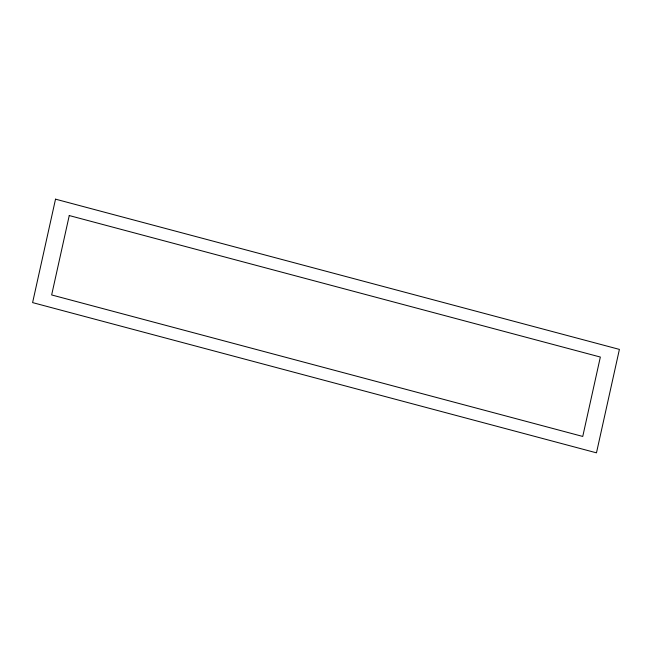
<?xml version="1.0" encoding="UTF-8"?>
<svg xmlns="http://www.w3.org/2000/svg" width="652" height="652" viewBox="0 0 652 652"><rect width="100%" height="100%" fill="white"/><g stroke="black" fill="none" stroke-linecap="round" stroke-linejoin="round"><path stroke-width="0.98" d="M55.526 199.162L32.6 302.601L596.474 452.838L619.4 349.399L55.526 199.162M69.251 215.551L51.655 294.948L582.749 436.449L600.345 357.051L69.251 215.551"/></g></svg>
